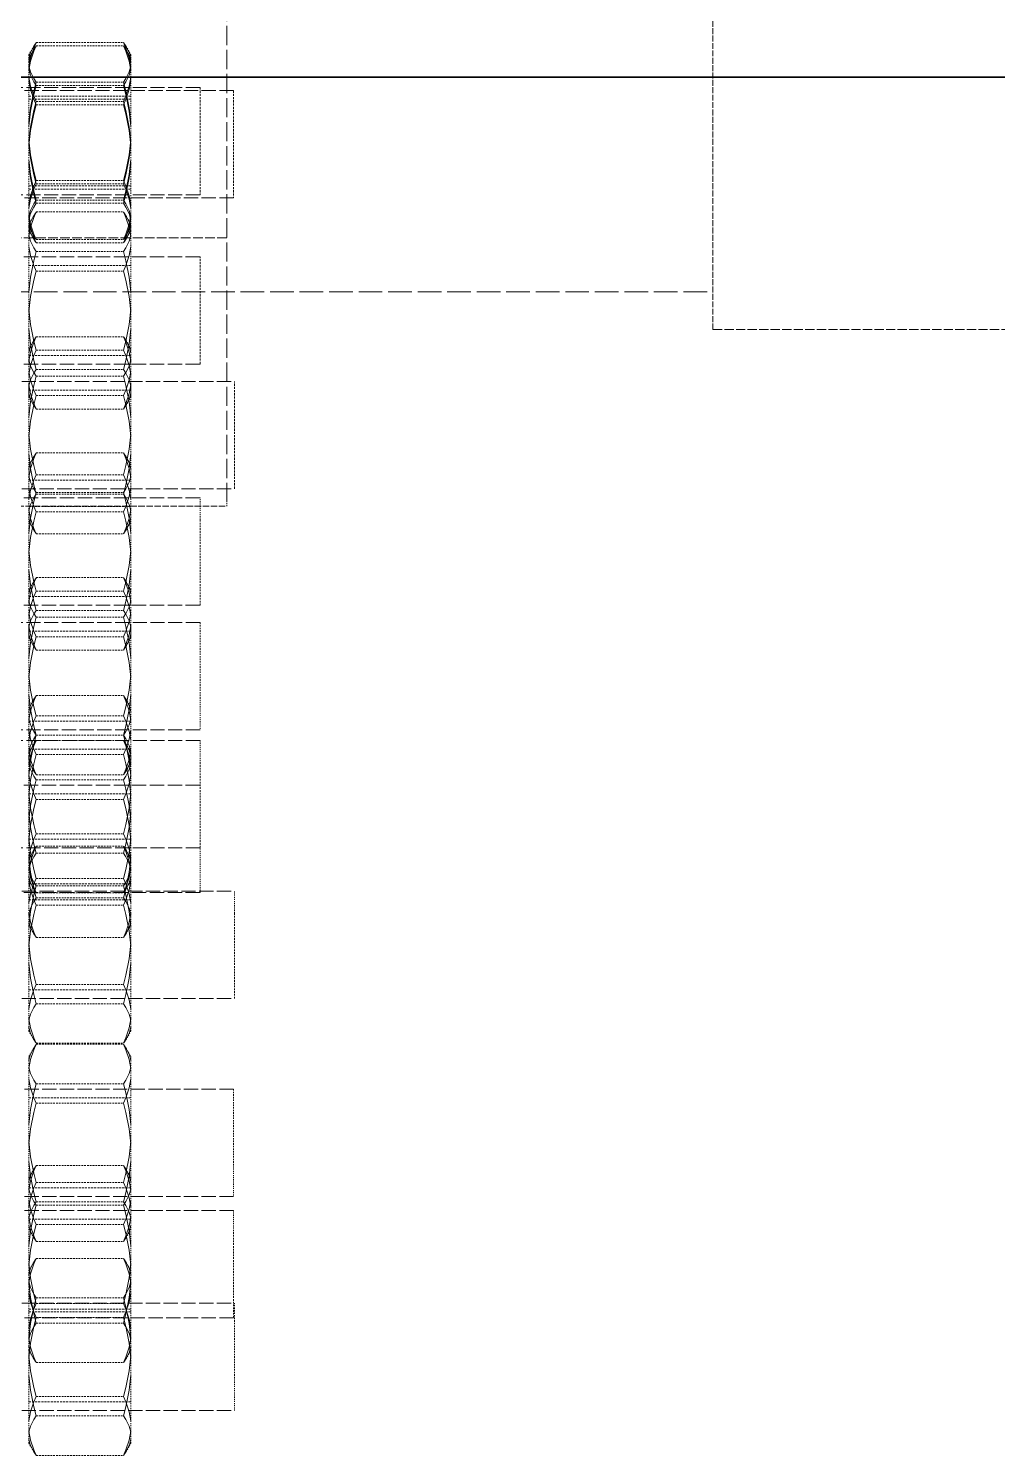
# Model space of a CAD drawing. Header units: millimetres. Extents: x 2913 to 35025, y 2470 to 25178.
# Drawn here: x 14624.5 to 14714.7, y 11923.5 to 12056.4 of the extents above; entities that cross this region are included whole.
import ezdxf

# ---------------------------------------------------------------- set-up
doc = ezdxf.new("R2010")
doc.units = ezdxf.units.MM
doc.linetypes.add('DASHED', pattern=[15, 12, -3])

# ---------------------------------------------------------------- blocks, each defined once
blk = doc.blocks.new('A$C637D7238')
at = {"color": 7, "linetype": 'DASHED', "lineweight": 13, "ltscale": 0.149374}
blk.add_line((243.3, 1226.41), (243.3, 1316.03), dxfattribs=at)
at = {"color": 7, "linetype": 'DASHED', "lineweight": 13, "ltscale": 0.045833}
for p, q in [((288.58, 1270), (288.58, 1297.5)), ((288.58, 1242.5), (288.58, 1270))]:
    blk.add_line(p, q, dxfattribs=at)
at = {"color": 7, "linetype": 'DASHED', "lineweight": 13, "ltscale": 0.013529}
for p, q in [((225.55, 1269.22), (233.67, 1269.22)), ((225.55, 1268.92), (233.67, 1268.92)), ((225.55, 1265.54), (233.67, 1265.54)), ((225.55, 1265.23), (233.67, 1265.23)), ((225.55, 1263.73), (233.67, 1263.73)), ((225.55, 1263.42), (233.67, 1263.42)), ((225.55, 1256.36), (233.67, 1256.36)), ((225.55, 1256.06), (233.67, 1256.06)), ((225.55, 1254.55), (233.67, 1254.55)), ((225.55, 1254.25), (233.67, 1254.25)), ((225.55, 1253.44), (233.67, 1253.44)), ((225.55, 1250.87), (233.67, 1250.87)), ((225.55, 1250.56), (233.67, 1250.56)), ((225.55, 1249.75), (233.67, 1249.75)), ((225.55, 1247.94), (233.67, 1247.94)), ((225.55, 1241.82), (233.67, 1241.82)), ((225.55, 1240.57), (233.67, 1240.57)), ((225.55, 1238.76), (233.67, 1238.76)), ((225.55, 1238.14), (233.67, 1238.14)), ((225.55, 1236.33), (233.67, 1236.33)), ((225.55, 1235.08), (233.67, 1235.08)), ((225.55, 1230.99), (233.67, 1230.99)), ((225.55, 1228.96), (233.67, 1228.96)), ((225.55, 1227.31), (233.67, 1227.31)), ((225.55, 1227.15), (233.67, 1227.15)), ((225.55, 1225.5), (233.67, 1225.5)), ((225.55, 1223.46), (233.67, 1223.46)), ((225.55, 1219.38), (233.67, 1219.38)), ((225.55, 1218.13), (233.67, 1218.13)), ((225.55, 1216.32), (233.67, 1216.32)), ((225.55, 1215.69), (233.67, 1215.69)), ((225.55, 1213.88), (233.67, 1213.88)), ((225.55, 1212.63), (233.67, 1212.63)), ((225.55, 1208.39), (233.67, 1208.39)), ((225.55, 1206.51), (233.67, 1206.51)), ((225.55, 1204.71), (233.67, 1204.71)), ((225.55, 1204.7), (233.67, 1204.7)), ((225.55, 1204.22), (233.67, 1204.22)), ((225.55, 1202.9), (233.67, 1202.9)), ((225.55, 1201.02), (233.67, 1201.02)), ((225.55, 1200.54), (233.67, 1200.54)), ((225.55, 1198.73), (233.67, 1198.73)), ((225.55, 1195.53), (233.67, 1195.53)), ((225.55, 1194.36), (233.67, 1194.36)), ((225.55, 1193.72), (233.67, 1193.72)), ((225.55, 1191.36), (233.67, 1191.36)), ((225.55, 1190.68), (233.67, 1190.68)), ((225.55, 1190.03), (233.67, 1190.03)), ((225.55, 1189.55), (233.67, 1189.55)), ((225.55, 1188.87), (233.67, 1188.87)), ((225.55, 1185.86), (233.67, 1185.86)), ((225.55, 1181.5), (233.67, 1181.5)), ((225.55, 1179.69), (233.67, 1179.69)), ((225.55, 1176.01), (233.67, 1176.01)), ((225.55, 1175.92), (233.67, 1175.92)), ((225.55, 1172.23), (233.67, 1172.23)), ((225.55, 1170.42), (233.67, 1170.42)), ((225.55, 1164.63), (233.67, 1164.63)), ((225.55, 1163.05), (233.67, 1163.05)), ((225.55, 1161.24), (233.67, 1161.24)), ((225.55, 1160.94), (233.67, 1160.94)), ((225.55, 1159.13), (233.67, 1159.13)), ((225.55, 1157.56), (233.67, 1157.56)), ((225.55, 1155.98), (233.67, 1155.98)), ((225.55, 1152.29), (233.67, 1152.29)), ((225.55, 1151.76), (233.67, 1151.76)), ((225.55, 1150.48), (233.67, 1150.48)), ((225.55, 1149.95), (233.67, 1149.95)), ((225.55, 1146.27), (233.67, 1146.27)), ((225.55, 1143.11), (233.67, 1143.11)), ((225.55, 1141.3), (233.67, 1141.3)), ((225.55, 1137.62), (233.67, 1137.62))]:
    blk.add_line(p, q, dxfattribs=at)
at = {"color": 7, "linetype": 'DASHED', "lineweight": 13, "ltscale": 0.001316}
for p, q in [((224.86, 1268.08), (225.25, 1268.77)), ((224.86, 1267.78), (225.25, 1268.46)), ((234.36, 1268.08), (233.96, 1268.77)), ((234.36, 1267.78), (233.96, 1268.46)), ((224.86, 1252.3), (225.25, 1252.98)), ((224.86, 1252), (225.25, 1251.32)), ((234.36, 1252.3), (233.96, 1252.98)), ((234.36, 1252), (233.96, 1251.32)), ((224.86, 1251.7), (225.25, 1251.02)), ((234.36, 1251.7), (233.96, 1251.02)), ((224.86, 1240.68), (225.25, 1241.37)), ((234.36, 1240.68), (233.96, 1241.37)), ((224.86, 1236.22), (225.25, 1235.53)), ((234.36, 1236.22), (233.96, 1235.53)), ((224.86, 1229.85), (225.25, 1230.54)), ((234.36, 1229.85), (233.96, 1230.54)), ((224.86, 1224.6), (225.25, 1223.92)), ((234.36, 1224.6), (233.96, 1223.92)), ((224.86, 1218.24), (225.25, 1218.92)), ((234.36, 1218.24), (233.96, 1218.92)), ((224.86, 1213.77), (225.25, 1213.09)), ((234.36, 1213.77), (233.96, 1213.09)), ((224.86, 1207.25), (225.25, 1207.94)), ((234.36, 1207.25), (233.96, 1207.94)), ((224.86, 1203.08), (225.25, 1203.77)), ((234.36, 1203.08), (233.96, 1203.77)), ((224.86, 1202.16), (225.25, 1201.47)), ((234.36, 1202.16), (233.96, 1201.47)), ((224.86, 1193.23), (225.25, 1193.91)), ((234.36, 1193.23), (233.96, 1193.91)), ((224.86, 1191.17), (225.25, 1190.49)), ((234.36, 1191.17), (233.96, 1190.49)), ((224.86, 1187), (225.25, 1186.32)), ((234.36, 1187), (233.96, 1186.32)), ((224.86, 1177.15), (225.25, 1176.46)), ((234.36, 1177.15), (233.96, 1176.46)), ((224.86, 1174.78), (225.25, 1175.46)), ((234.36, 1174.78), (233.96, 1175.46)), ((224.86, 1163.49), (225.25, 1164.17)), ((234.36, 1163.49), (233.96, 1164.17)), ((224.86, 1158.7), (225.25, 1158.01)), ((234.36, 1158.7), (233.96, 1158.01)), ((224.86, 1154.84), (225.25, 1155.52)), ((234.36, 1154.84), (233.96, 1155.52)), ((224.86, 1147.41), (225.25, 1146.72)), ((234.36, 1147.41), (233.96, 1146.72)), ((224.86, 1138.76), (225.25, 1138.07)), ((234.36, 1138.76), (233.96, 1138.07))]:
    blk.add_line(p, q, dxfattribs=at)
at = {"color": 7, "linetype": 'DASHED', "lineweight": 13, "ltscale": 0.000508499}
for p, q in [((224.86, 1267.78), (224.86, 1268.08)), ((234.36, 1267.78), (234.36, 1268.08))]:
    blk.add_line(p, q, dxfattribs=at)
at = {"color": 7, "linetype": 'DASHED', "lineweight": 13, "ltscale": 0.000639725}
for p, q in [((224.86, 1267.4), (224.86, 1267.78)), ((234.36, 1267.4), (234.36, 1267.78)), ((224.86, 1192.84), (224.86, 1193.23)), ((234.36, 1192.84), (234.36, 1193.23))]:
    blk.add_line(p, q, dxfattribs=at)
at = {"color": 7, "linetype": 'DASHED', "lineweight": 13, "ltscale": 0.001067}
for p, q in [((224.86, 1267.4), (224.86, 1266.76)), ((234.36, 1267.4), (234.36, 1266.76)), ((224.86, 1229.47), (224.86, 1228.83)), ((234.36, 1229.47), (234.36, 1228.83)), ((224.86, 1192.84), (224.86, 1192.2)), ((234.36, 1192.84), (234.36, 1192.2))]:
    blk.add_line(p, q, dxfattribs=at)
at = {"color": 7, "linetype": 'DASHED', "lineweight": 13, "ltscale": 0.008855}
for p, q in [((224.86, 1261.44), (224.86, 1266.76)), ((234.36, 1261.44), (234.36, 1266.76)), ((224.86, 1245.96), (224.86, 1251.27)), ((234.36, 1245.96), (234.36, 1251.27)), ((224.86, 1223.52), (224.86, 1228.83)), ((234.36, 1223.52), (234.36, 1228.83)), ((224.86, 1200.92), (224.86, 1206.23)), ((234.36, 1200.92), (234.36, 1206.23)), ((224.86, 1186.89), (224.86, 1192.2)), ((234.36, 1186.89), (234.36, 1192.2)), ((224.86, 1168.44), (224.86, 1173.75)), ((234.36, 1168.44), (234.36, 1173.75)), ((224.86, 1157.15), (224.86, 1162.46)), ((234.36, 1157.15), (234.36, 1162.46))]:
    blk.add_line(p, q, dxfattribs=at)
at = {"color": 7, "lineweight": 35}
blk.add_line((53, 1266), (837, 1266), dxfattribs=at)
at = {"color": 7, "linetype": 'DASHED', "lineweight": 13, "ltscale": 0.11}
for p, q in [((240.8, 1265.04), (174.8, 1265.04)), ((243.92, 1264.74), (177.92, 1264.74)), ((240.8, 1255.04), (174.8, 1255.04)), ((243.92, 1254.74), (177.92, 1254.74)), ((240.8, 1215.2), (174.8, 1215.2)), ((240.8, 1205.2), (174.8, 1205.2)), ((240.8, 1204.21), (174.8, 1204.21)), ((240.8, 1194.21), (174.8, 1194.21)), ((243.92, 1171.74), (177.92, 1171.74)), ((243.92, 1161.74), (177.92, 1161.74)), ((243.92, 1160.45), (177.92, 1160.45)), ((243.92, 1150.45), (177.92, 1150.45))]:
    blk.add_line(p, q, dxfattribs=at)
at = {"color": 7, "linetype": 'DASHED', "lineweight": 13, "ltscale": 0.015833}
for p, q in [((224.86, 1264.23), (234.36, 1264.23)), ((224.86, 1263.93), (234.36, 1263.93)), ((224.86, 1255.86), (234.36, 1255.86)), ((224.86, 1255.55), (234.36, 1255.55)), ((224.86, 1248.45), (234.36, 1248.45)), ((224.86, 1240.07), (234.36, 1240.07)), ((224.86, 1236.83), (234.36, 1236.83)), ((224.86, 1228.45), (234.36, 1228.45)), ((224.86, 1226), (234.36, 1226)), ((224.86, 1217.63), (234.36, 1217.63)), ((224.86, 1214.39), (234.36, 1214.39)), ((224.86, 1206.01), (234.36, 1206.01)), ((224.86, 1203.4), (234.36, 1203.4)), ((224.86, 1199.23), (234.36, 1199.23)), ((224.86, 1195.02), (234.36, 1195.02)), ((224.86, 1190.85), (234.36, 1190.85)), ((224.86, 1189.37), (234.36, 1189.37)), ((224.86, 1181), (234.36, 1181)), ((224.86, 1170.93), (234.36, 1170.93)), ((224.86, 1162.55), (234.36, 1162.55)), ((224.86, 1159.64), (234.36, 1159.64)), ((224.86, 1151.26), (234.36, 1151.26)), ((224.86, 1150.99), (234.36, 1150.99)), ((224.86, 1142.61), (234.36, 1142.61))]:
    blk.add_line(p, q, dxfattribs=at)
at = {"color": 7, "linetype": 'DASHED', "lineweight": 13, "ltscale": 0.016613}
for p, q in [((240.8, 1265.04), (240.8, 1255.08)), ((243.92, 1264.74), (243.92, 1254.77)), ((240.8, 1239.29), (240.8, 1249.26)), ((244.02, 1227.67), (244.02, 1237.64))]:
    blk.add_line(p, q, dxfattribs=at)
at = {"color": 7, "linetype": 'DASHED', "lineweight": 13, "ltscale": 0.00266}
for p, q in [((224.86, 1261.44), (224.86, 1259.85)), ((234.36, 1261.44), (234.36, 1259.85)), ((224.86, 1245.96), (224.86, 1244.37)), ((234.36, 1245.96), (234.36, 1244.37)), ((224.86, 1234.34), (224.86, 1232.75)), ((234.36, 1234.34), (234.36, 1232.75)), ((224.86, 1211.9), (224.86, 1210.3)), ((234.36, 1211.9), (234.36, 1210.3)), ((224.86, 1200.92), (224.86, 1199.32)), ((234.36, 1200.92), (234.36, 1199.32)), ((224.86, 1186.89), (224.86, 1185.29)), ((234.36, 1186.89), (234.36, 1185.29)), ((224.86, 1168.44), (224.86, 1166.85)), ((234.36, 1168.44), (234.36, 1166.85)), ((224.86, 1157.15), (224.86, 1155.56)), ((234.36, 1157.15), (234.36, 1155.56))]:
    blk.add_line(p, q, dxfattribs=at)
at = {"color": 7, "linetype": 'DASHED', "lineweight": 13, "ltscale": 0.010101}
for p, q in [((224.86, 1253.79), (224.86, 1259.85)), ((234.36, 1253.79), (234.36, 1259.85)), ((224.86, 1238.31), (224.86, 1244.37)), ((234.36, 1238.31), (234.36, 1244.37)), ((224.86, 1215.86), (224.86, 1221.92)), ((234.36, 1215.86), (234.36, 1221.92)), ((224.86, 1193.26), (224.86, 1199.32)), ((234.36, 1193.26), (234.36, 1199.32)), ((224.86, 1179.23), (224.86, 1185.29)), ((234.36, 1179.23), (234.36, 1185.29)), ((224.86, 1149.49), (224.86, 1155.56)), ((234.36, 1149.49), (234.36, 1155.56)), ((224.86, 1140.84), (224.86, 1146.91)), ((234.36, 1140.84), (234.36, 1146.91))]:
    blk.add_line(p, q, dxfattribs=at)
at = {"color": 7, "linetype": 'DASHED', "lineweight": 13, "ltscale": 5.37872e-05}
for p, q in [((240.8, 1255.08), (240.8, 1255.04)), ((243.92, 1254.77), (243.92, 1254.74)), ((244.02, 1227.64), (244.02, 1227.67))]:
    blk.add_line(p, q, dxfattribs=at)
at = {"color": 7, "linetype": 'DASHED', "lineweight": 13, "ltscale": 0.001592}
for p, q in [((224.86, 1253.79), (224.86, 1252.83)), ((234.36, 1253.79), (234.36, 1252.83)), ((224.86, 1238.31), (224.86, 1237.35)), ((234.36, 1238.31), (234.36, 1237.35)), ((224.86, 1215.86), (224.86, 1214.9)), ((234.36, 1215.86), (234.36, 1214.9)), ((224.86, 1179.23), (224.86, 1178.28)), ((234.36, 1179.23), (234.36, 1178.28)), ((224.86, 1149.49), (224.86, 1148.54)), ((234.36, 1149.49), (234.36, 1148.54)), ((224.86, 1140.84), (224.86, 1139.89)), ((234.36, 1140.84), (234.36, 1139.89))]:
    blk.add_line(p, q, dxfattribs=at)
at = {"color": 7, "linetype": 'DASHED', "lineweight": 13, "ltscale": 0.001886}
for p, q in [((224.86, 1251.7), (224.86, 1252.83)), ((234.36, 1251.7), (234.36, 1252.83)), ((224.86, 1236.22), (224.86, 1237.35)), ((234.36, 1236.22), (234.36, 1237.35)), ((224.86, 1213.77), (224.86, 1214.9)), ((234.36, 1213.77), (234.36, 1214.9)), ((224.86, 1177.15), (224.86, 1178.28)), ((234.36, 1177.15), (234.36, 1178.28)), ((224.86, 1147.41), (224.86, 1148.54)), ((234.36, 1147.41), (234.36, 1148.54)), ((224.86, 1138.76), (224.86, 1139.89)), ((234.36, 1138.76), (234.36, 1139.89))]:
    blk.add_line(p, q, dxfattribs=at)
at = {"color": 7, "linetype": 'DASHED', "lineweight": 13, "ltscale": 0.075}
blk.add_line((243.3, 1251.03), (198.3, 1251.03), dxfattribs=at)
at = {"color": 7, "linetype": 'DASHED', "lineweight": 13, "ltscale": 0.000707245}
for p, q in [((224.86, 1251.7), (224.86, 1251.27)), ((234.36, 1251.7), (234.36, 1251.27))]:
    blk.add_line(p, q, dxfattribs=at)
at = {"color": 7, "linetype": 'DASHED', "lineweight": 13, "ltscale": 0.111667}
for p, q in [((240.8, 1249.26), (173.8, 1249.26)), ((240.8, 1239.26), (173.8, 1239.26)), ((240.8, 1226.81), (173.8, 1226.81)), ((240.8, 1216.81), (173.8, 1216.81)), ((240.8, 1200.04), (173.8, 1200.04)), ((240.8, 1190.04), (173.8, 1190.04))]:
    blk.add_line(p, q, dxfattribs=at)
at = {"color": 7, "linetype": 'DASHED', "lineweight": 13, "ltscale": 0.183333}
blk.add_line((178.58, 1246), (288.58, 1246), dxfattribs=at)
at = {"color": 7, "linetype": 'DASHED', "lineweight": 13, "ltscale": 0.071667}
blk.add_line((288.58, 1242.5), (331.58, 1242.5), dxfattribs=at)
at = {"color": 7, "linetype": 'DASHED', "lineweight": 13, "ltscale": 5.34058e-05}
blk.add_line((240.8, 1239.26), (240.8, 1239.29), dxfattribs=at)
at = {"color": 7, "linetype": 'DASHED', "lineweight": 13, "ltscale": 0.11017}
for p, q in [((177.92, 1237.64), (244.02, 1237.64)), ((177.92, 1227.64), (244.02, 1227.64)), ((177.92, 1190.19), (244.02, 1190.19)), ((177.92, 1180.19), (244.02, 1180.19)), ((177.92, 1151.8), (244.02, 1151.8)), ((177.92, 1141.8), (244.02, 1141.8))]:
    blk.add_line(p, q, dxfattribs=at)
at = {"color": 7, "linetype": 'DASHED', "lineweight": 13, "ltscale": 0.005132}
for p, q in [((224.86, 1234.34), (224.86, 1237.42)), ((234.36, 1234.34), (234.36, 1237.42)), ((224.86, 1211.9), (224.86, 1214.98)), ((234.36, 1211.9), (234.36, 1214.98))]:
    blk.add_line(p, q, dxfattribs=at)
at = {"color": 7, "linetype": 'DASHED', "lineweight": 13, "ltscale": 0.004825}
for p, q in [((224.86, 1229.85), (224.86, 1232.75)), ((234.36, 1229.85), (234.36, 1232.75))]:
    blk.add_line(p, q, dxfattribs=at)
at = {"color": 7, "linetype": 'DASHED', "lineweight": 13, "ltscale": 0.000639343}
for p, q in [((224.86, 1229.47), (224.86, 1229.85)), ((234.36, 1229.47), (234.36, 1229.85)), ((224.86, 1206.87), (224.86, 1207.25)), ((234.36, 1206.87), (234.36, 1207.25)), ((224.86, 1174.4), (224.86, 1174.78)), ((234.36, 1174.4), (234.36, 1174.78)), ((224.86, 1163.11), (224.86, 1163.49)), ((234.36, 1163.11), (234.36, 1163.49))]:
    blk.add_line(p, q, dxfattribs=at)
at = {"color": 7, "linetype": 'DASHED', "lineweight": 13, "ltscale": 0.003377}
for p, q in [((240.8, 1224.79), (240.8, 1226.81)), ((240.8, 1204.21), (240.8, 1202.19)), ((244.02, 1188.16), (244.02, 1190.19)), ((243.92, 1160.45), (243.92, 1158.42))]:
    blk.add_line(p, q, dxfattribs=at)
at = {"color": 7, "linetype": 'DASHED', "lineweight": 13, "ltscale": 0.05}
blk.add_line((213.3, 1226.03), (243.3, 1226.03), dxfattribs=at)
at = {"color": 7, "linetype": 'DASHED', "lineweight": 13, "ltscale": 0.00062561}
blk.add_line((243.3, 1226.03), (243.3, 1226.41), dxfattribs=at)
at = {"color": 7, "linetype": 'DASHED', "lineweight": 13, "ltscale": 0.01329}
for p, q in [((240.8, 1216.81), (240.8, 1224.79)), ((240.8, 1202.19), (240.8, 1194.21)), ((244.02, 1180.19), (244.02, 1188.16)), ((243.92, 1158.42), (243.92, 1150.45))]:
    blk.add_line(p, q, dxfattribs=at)
at = {"color": 7, "linetype": 'DASHED', "lineweight": 13, "ltscale": 0.002659}
for p, q in [((224.86, 1223.52), (224.86, 1221.92)), ((234.36, 1223.52), (234.36, 1221.92))]:
    blk.add_line(p, q, dxfattribs=at)
at = {"color": 7, "linetype": 'DASHED', "lineweight": 13, "ltscale": 0.011657}
for p, q in [((240.8, 1215.2), (240.8, 1208.2)), ((243.92, 1171.74), (243.92, 1164.74)), ((244.02, 1144.8), (244.02, 1151.8))]:
    blk.add_line(p, q, dxfattribs=at)
at = {"color": 7, "linetype": 'DASHED', "lineweight": 13, "ltscale": 0.005087}
for p, q in [((224.86, 1207.25), (224.86, 1210.3)), ((234.36, 1207.25), (234.36, 1210.3))]:
    blk.add_line(p, q, dxfattribs=at)
at = {"color": 7, "linetype": 'DASHED', "lineweight": 13, "ltscale": 0.00501}
for p, q in [((240.8, 1208.2), (240.8, 1205.2)), ((240.8, 1190.04), (240.8, 1193.05)), ((243.92, 1164.74), (243.92, 1161.74)), ((244.02, 1141.8), (244.02, 1144.8))]:
    blk.add_line(p, q, dxfattribs=at)
at = {"color": 7, "linetype": 'DASHED', "lineweight": 13, "ltscale": 0.001068}
for p, q in [((224.86, 1206.87), (224.86, 1206.23)), ((234.36, 1206.87), (234.36, 1206.23)), ((224.86, 1174.4), (224.86, 1173.75)), ((234.36, 1174.4), (234.36, 1173.75)), ((224.86, 1163.11), (224.86, 1162.46)), ((234.36, 1163.11), (234.36, 1162.46))]:
    blk.add_line(p, q, dxfattribs=at)
at = {"color": 7, "linetype": 'DASHED', "lineweight": 13, "ltscale": 0.00194}
blk.add_line((240.8, 1193.05), (240.8, 1194.21), dxfattribs=at)
at = {"color": 7, "linetype": 'DASHED', "lineweight": 13, "ltscale": 5.26428e-05}
for p, q in [((224.86, 1193.26), (224.86, 1193.23)), ((234.36, 1193.26), (234.36, 1193.23))]:
    blk.add_line(p, q, dxfattribs=at)
at = {"color": 7, "linetype": 'DASHED', "lineweight": 13, "ltscale": 0.005595}
for p, q in [((224.86, 1163.49), (224.86, 1166.85)), ((234.36, 1163.49), (234.36, 1166.85))]:
    blk.add_line(p, q, dxfattribs=at)
at = {"color": 7, "linetype": 'DASHED', "lineweight": 13, "ltscale": 0.00083847}
for p, q in [((224.86, 1147.41), (224.86, 1146.91)), ((234.36, 1147.41), (234.36, 1146.91))]:
    blk.add_line(p, q, dxfattribs=at)
at = {"color": 7, "linetype": 'DASHED', "lineweight": 13}
for points in [[(224.86, 1266.95), (225.01, 1267.79), (225.32, 1268.71), (225.55, 1269.22)], [(234.36, 1266.95), (234.21, 1267.79), (233.9, 1268.71), (233.67, 1269.22)], [(224.86, 1266.65), (225.01, 1267.49), (225.32, 1268.41), (225.55, 1268.92)], [(224.86, 1267.7), (224.99, 1268.21), (225.25, 1268.77)], [(224.86, 1267.4), (224.99, 1267.91), (225.25, 1268.46)], [(234.36, 1266.65), (234.21, 1267.49), (233.9, 1268.41), (233.67, 1268.92)], [(234.36, 1267.7), (234.23, 1268.21), (233.96, 1268.77)], [(234.36, 1267.4), (234.23, 1267.91), (233.96, 1268.46)], [(224.86, 1267.06), (225.01, 1266.5), (225.32, 1265.88), (225.55, 1265.54)], [(224.86, 1266.76), (225.01, 1266.19), (225.32, 1265.57), (225.55, 1265.23)], [(234.36, 1267.06), (234.21, 1266.5), (233.9, 1265.88), (233.67, 1265.54)], [(234.36, 1266.76), (234.21, 1266.19), (233.9, 1265.57), (233.67, 1265.23)], [(224.86, 1266), (225.01, 1265.16), (225.32, 1264.24), (225.55, 1263.73)], [(224.86, 1265.69), (225.01, 1264.85), (225.32, 1263.93), (225.55, 1263.42)], [(224.86, 1261.75), (225.01, 1263.15), (225.32, 1264.69), (225.55, 1265.54)], [(224.86, 1261.44), (225.01, 1262.84), (225.32, 1264.38), (225.55, 1265.23)], [(234.36, 1266), (234.21, 1265.16), (233.9, 1264.24), (233.67, 1263.73)], [(234.36, 1265.69), (234.21, 1264.85), (233.9, 1263.93), (233.67, 1263.42)], [(234.36, 1261.75), (234.21, 1263.15), (233.9, 1264.69), (233.67, 1265.54)], [(234.36, 1261.44), (234.21, 1262.84), (233.9, 1264.38), (233.67, 1265.23)], [(224.86, 1259.94), (225.01, 1261.34), (225.32, 1262.88), (225.55, 1263.73)], [(224.86, 1259.63), (225.01, 1261.03), (225.32, 1262.57), (225.55, 1263.42)], [(234.36, 1259.94), (234.21, 1261.34), (233.9, 1262.88), (233.67, 1263.73)], [(234.36, 1259.63), (234.21, 1261.03), (233.9, 1262.57), (233.67, 1263.42)], [(224.86, 1260.15), (225.01, 1258.75), (225.32, 1257.21), (225.55, 1256.36)], [(234.36, 1260.15), (234.21, 1258.75), (233.9, 1257.21), (233.67, 1256.36)], [(224.86, 1259.85), (225.01, 1258.44), (225.32, 1256.9), (225.55, 1256.06)], [(234.36, 1259.85), (234.21, 1258.44), (233.9, 1256.9), (233.67, 1256.06)], [(224.86, 1258.34), (225.01, 1256.94), (225.32, 1255.4), (225.55, 1254.55)], [(224.86, 1258.04), (225.01, 1256.63), (225.32, 1255.09), (225.55, 1254.25)], [(234.36, 1258.34), (234.21, 1256.94), (233.9, 1255.4), (233.67, 1254.55)], [(234.36, 1258.04), (234.21, 1256.63), (233.9, 1255.09), (233.67, 1254.25)], [(224.86, 1254.09), (225.01, 1254.93), (225.32, 1255.85), (225.55, 1256.36)], [(224.86, 1253.79), (225.01, 1254.63), (225.32, 1255.55), (225.55, 1256.06)], [(234.36, 1254.09), (234.21, 1254.93), (233.9, 1255.85), (233.67, 1256.36)], [(234.36, 1253.79), (234.21, 1254.63), (233.9, 1255.55), (233.67, 1256.06)], [(224.86, 1253.03), (225.01, 1253.59), (225.32, 1254.21), (225.55, 1254.55)], [(224.86, 1252.72), (225.01, 1253.29), (225.32, 1253.9), (225.55, 1254.25)], [(224.86, 1251.17), (225.01, 1252.01), (225.32, 1252.93), (225.55, 1253.44)], [(234.36, 1253.03), (234.21, 1253.59), (233.9, 1254.21), (233.67, 1254.55)], [(234.36, 1252.72), (234.21, 1253.29), (233.9, 1253.9), (233.67, 1254.25)], [(234.36, 1251.17), (234.21, 1252.01), (233.9, 1252.93), (233.67, 1253.44)], [(224.86, 1253.14), (225.01, 1252.3), (225.32, 1251.37), (225.55, 1250.87)], [(224.86, 1251.92), (224.99, 1252.43), (225.25, 1252.98)], [(224.86, 1252.83), (225.01, 1251.99), (225.32, 1251.07), (225.55, 1250.56)], [(224.86, 1252.39), (224.99, 1251.88), (225.25, 1251.32)], [(224.86, 1252.08), (224.99, 1251.57), (225.25, 1251.02)], [(234.36, 1253.14), (234.21, 1252.3), (233.9, 1251.37), (233.67, 1250.87)], [(234.36, 1252.83), (234.21, 1251.99), (233.9, 1251.07), (233.67, 1250.56)], [(234.36, 1251.92), (234.23, 1252.43), (233.96, 1252.98)], [(234.36, 1252.39), (234.23, 1251.88), (233.96, 1251.32)], [(234.36, 1252.08), (234.23, 1251.57), (233.96, 1251.02)], [(224.86, 1251.27), (225.01, 1250.71), (225.32, 1250.09), (225.55, 1249.75)], [(234.36, 1251.27), (234.21, 1250.71), (233.9, 1250.09), (233.67, 1249.75)], [(224.86, 1250.21), (225.01, 1249.37), (225.32, 1248.45), (225.55, 1247.94)], [(224.86, 1245.96), (225.01, 1247.36), (225.32, 1248.9), (225.55, 1249.75)], [(234.36, 1250.21), (234.21, 1249.37), (233.9, 1248.45), (233.67, 1247.94)], [(234.36, 1245.96), (234.21, 1247.36), (233.9, 1248.9), (233.67, 1249.75)], [(224.86, 1244.15), (225.01, 1245.55), (225.32, 1247.09), (225.55, 1247.94)], [(234.36, 1244.15), (234.21, 1245.55), (233.9, 1247.09), (233.67, 1247.94)], [(224.86, 1244.37), (225.01, 1242.96), (225.32, 1241.42), (225.55, 1240.57)], [(234.36, 1244.37), (234.21, 1242.96), (233.9, 1241.42), (233.67, 1240.57)], [(224.86, 1242.56), (225.01, 1241.15), (225.32, 1239.61), (225.55, 1238.76)], [(224.86, 1239.55), (225.01, 1240.39), (225.32, 1241.31), (225.55, 1241.82)], [(224.86, 1240.3), (224.99, 1240.81), (225.25, 1241.37)], [(234.36, 1242.56), (234.21, 1241.15), (233.9, 1239.61), (233.67, 1238.76)], [(234.36, 1239.55), (234.21, 1240.39), (233.9, 1241.31), (233.67, 1241.82)], [(234.36, 1240.3), (234.23, 1240.81), (233.96, 1241.37)], [(224.86, 1238.31), (225.01, 1239.14), (225.32, 1240.07), (225.55, 1240.57)], [(234.36, 1238.31), (234.21, 1239.14), (233.9, 1240.07), (233.67, 1240.57)], [(224.86, 1239.66), (225.01, 1239.09), (225.32, 1238.48), (225.55, 1238.14)], [(224.86, 1237.24), (225.01, 1237.81), (225.32, 1238.42), (225.55, 1238.76)], [(234.36, 1239.66), (234.21, 1239.09), (233.9, 1238.48), (233.67, 1238.14)], [(234.36, 1237.24), (234.21, 1237.81), (233.9, 1238.42), (233.67, 1238.76)], [(224.86, 1238.59), (225.01, 1237.76), (225.32, 1236.83), (225.55, 1236.33)], [(224.86, 1234.34), (225.01, 1235.75), (225.32, 1237.29), (225.55, 1238.14)], [(224.86, 1237.35), (225.01, 1236.51), (225.32, 1235.59), (225.55, 1235.08)], [(234.36, 1238.59), (234.21, 1237.76), (233.9, 1236.83), (233.67, 1236.33)], [(234.36, 1234.34), (234.21, 1235.75), (233.9, 1237.29), (233.67, 1238.14)], [(234.36, 1237.35), (234.21, 1236.51), (233.9, 1235.59), (233.67, 1235.08)], [(224.86, 1236.6), (224.99, 1236.09), (225.25, 1235.53)], [(224.86, 1232.53), (225.01, 1233.94), (225.32, 1235.48), (225.55, 1236.33)], [(234.36, 1232.53), (234.21, 1233.94), (233.9, 1235.48), (233.67, 1236.33)], [(234.36, 1236.6), (234.23, 1236.09), (233.96, 1235.53)], [(224.86, 1232.75), (225.01, 1231.35), (225.32, 1229.81), (225.55, 1228.96)], [(234.36, 1232.75), (234.21, 1231.35), (233.9, 1229.81), (233.67, 1228.96)], [(224.86, 1228.72), (225.01, 1229.56), (225.32, 1230.48), (225.55, 1230.99)], [(224.86, 1230.94), (225.01, 1229.54), (225.32, 1228), (225.55, 1227.15)], [(234.36, 1228.72), (234.21, 1229.56), (233.9, 1230.48), (233.67, 1230.99)], [(234.36, 1230.94), (234.21, 1229.54), (233.9, 1228), (233.67, 1227.15)], [(224.86, 1229.47), (224.99, 1229.98), (225.25, 1230.54)], [(234.36, 1229.47), (234.23, 1229.98), (233.96, 1230.54)], [(224.86, 1226.69), (225.01, 1227.53), (225.32, 1228.45), (225.55, 1228.96)], [(224.86, 1228.83), (225.01, 1228.27), (225.32, 1227.65), (225.55, 1227.31)], [(234.36, 1226.69), (234.21, 1227.53), (233.9, 1228.45), (233.67, 1228.96)], [(234.36, 1228.83), (234.21, 1228.27), (233.9, 1227.65), (233.67, 1227.31)], [(224.86, 1227.77), (225.01, 1226.93), (225.32, 1226.01), (225.55, 1225.5)], [(224.86, 1223.52), (225.01, 1224.92), (225.32, 1226.46), (225.55, 1227.31)], [(224.86, 1225.62), (225.01, 1226.19), (225.32, 1226.81), (225.55, 1227.15)], [(234.36, 1227.77), (234.21, 1226.93), (233.9, 1226.01), (233.67, 1225.5)], [(234.36, 1223.52), (234.21, 1224.92), (233.9, 1226.46), (233.67, 1227.31)], [(234.36, 1225.62), (234.21, 1226.19), (233.9, 1226.81), (233.67, 1227.15)], [(224.86, 1225.73), (225.01, 1224.89), (225.32, 1223.97), (225.55, 1223.46)], [(224.86, 1221.71), (225.01, 1223.11), (225.32, 1224.65), (225.55, 1225.5)], [(234.36, 1225.73), (234.21, 1224.89), (233.9, 1223.97), (233.67, 1223.46)], [(234.36, 1221.71), (234.21, 1223.11), (233.9, 1224.65), (233.67, 1225.5)], [(224.86, 1224.98), (224.99, 1224.47), (225.25, 1223.92)], [(234.36, 1224.98), (234.23, 1224.47), (233.96, 1223.92)], [(224.86, 1221.92), (225.01, 1220.52), (225.32, 1218.98), (225.55, 1218.13)], [(234.36, 1221.92), (234.21, 1220.52), (233.9, 1218.98), (233.67, 1218.13)], [(224.86, 1220.11), (225.01, 1218.71), (225.32, 1217.17), (225.55, 1216.32)], [(234.36, 1220.11), (234.21, 1218.71), (233.9, 1217.17), (233.67, 1216.32)], [(224.86, 1217.11), (225.01, 1217.95), (225.32, 1218.87), (225.55, 1219.38)], [(224.86, 1217.85), (224.99, 1218.37), (225.25, 1218.92)], [(234.36, 1217.11), (234.21, 1217.95), (233.9, 1218.87), (233.67, 1219.38)], [(234.36, 1217.85), (234.23, 1218.37), (233.96, 1218.92)], [(224.86, 1215.86), (225.01, 1216.7), (225.32, 1217.62), (225.55, 1218.13)], [(234.36, 1215.86), (234.21, 1216.7), (233.9, 1217.62), (233.67, 1218.13)], [(224.86, 1217.21), (225.01, 1216.65), (225.32, 1216.03), (225.55, 1215.69)], [(224.86, 1214.8), (225.01, 1215.36), (225.32, 1215.98), (225.55, 1216.32)], [(224.86, 1216.15), (225.01, 1215.31), (225.32, 1214.39), (225.55, 1213.88)], [(234.36, 1217.21), (234.21, 1216.65), (233.9, 1216.03), (233.67, 1215.69)], [(234.36, 1214.8), (234.21, 1215.36), (233.9, 1215.98), (233.67, 1216.32)], [(234.36, 1216.15), (234.21, 1215.31), (233.9, 1214.39), (233.67, 1213.88)], [(224.86, 1211.9), (225.01, 1213.3), (225.32, 1214.84), (225.55, 1215.69)], [(224.86, 1214.9), (225.01, 1214.06), (225.32, 1213.14), (225.55, 1212.63)], [(234.36, 1211.9), (234.21, 1213.3), (233.9, 1214.84), (233.67, 1215.69)], [(234.36, 1214.9), (234.21, 1214.06), (233.9, 1213.14), (233.67, 1212.63)], [(224.86, 1214.16), (224.99, 1213.64), (225.25, 1213.09)], [(224.86, 1210.09), (225.01, 1211.49), (225.32, 1213.03), (225.55, 1213.88)], [(234.36, 1210.09), (234.21, 1211.49), (233.9, 1213.03), (233.67, 1213.88)], [(234.36, 1214.16), (234.23, 1213.64), (233.96, 1213.09)], [(224.86, 1210.3), (225.01, 1208.9), (225.32, 1207.36), (225.55, 1206.51)], [(234.36, 1210.3), (234.21, 1208.9), (233.9, 1207.36), (233.67, 1206.51)], [(224.86, 1208.49), (225.01, 1207.09), (225.32, 1205.55), (225.55, 1204.7)], [(224.86, 1206.12), (225.01, 1206.96), (225.32, 1207.88), (225.55, 1208.39)], [(234.36, 1208.49), (234.21, 1207.09), (233.9, 1205.55), (233.67, 1204.7)], [(234.36, 1206.12), (234.21, 1206.96), (233.9, 1207.88), (233.67, 1208.39)], [(224.86, 1206.87), (224.99, 1207.38), (225.25, 1207.94)], [(234.36, 1206.87), (234.23, 1207.38), (233.96, 1207.94)], [(224.86, 1204.24), (225.01, 1205.08), (225.32, 1206.01), (225.55, 1206.51)], [(224.86, 1206.23), (225.01, 1205.67), (225.32, 1205.05), (225.55, 1204.71)], [(234.36, 1204.24), (234.21, 1205.08), (233.9, 1206.01), (233.67, 1206.51)], [(234.36, 1206.23), (234.21, 1205.67), (233.9, 1205.05), (233.67, 1204.71)], [(224.86, 1205.17), (225.01, 1204.33), (225.32, 1203.4), (225.55, 1202.9)], [(224.86, 1200.92), (225.01, 1202.32), (225.32, 1203.86), (225.55, 1204.71)], [(224.86, 1203.18), (225.01, 1203.74), (225.32, 1204.36), (225.55, 1204.7)], [(224.86, 1201.95), (225.01, 1202.79), (225.32, 1203.71), (225.55, 1204.22)], [(234.36, 1205.17), (234.21, 1204.33), (233.9, 1203.4), (233.67, 1202.9)], [(234.36, 1200.92), (234.21, 1202.32), (233.9, 1203.86), (233.67, 1204.71)], [(234.36, 1203.18), (234.21, 1203.74), (233.9, 1204.36), (233.67, 1204.7)], [(234.36, 1201.95), (234.21, 1202.79), (233.9, 1203.71), (233.67, 1204.22)], [(224.86, 1202.7), (224.99, 1203.21), (225.25, 1203.77)], [(224.86, 1203.29), (225.01, 1202.45), (225.32, 1201.53), (225.55, 1201.02)], [(224.86, 1199.11), (225.01, 1200.51), (225.32, 1202.05), (225.55, 1202.9)], [(234.36, 1203.29), (234.21, 1202.45), (233.9, 1201.53), (233.67, 1201.02)], [(234.36, 1199.11), (234.21, 1200.51), (233.9, 1202.05), (233.67, 1202.9)], [(234.36, 1202.7), (234.23, 1203.21), (233.96, 1203.77)], [(224.86, 1202.54), (224.99, 1202.03), (225.25, 1201.47)], [(224.86, 1202.06), (225.01, 1201.5), (225.32, 1200.88), (225.55, 1200.54)], [(234.36, 1202.06), (234.21, 1201.5), (233.9, 1200.88), (233.67, 1200.54)], [(234.36, 1202.54), (234.23, 1202.03), (233.96, 1201.47)], [(224.86, 1201), (225.01, 1200.16), (225.32, 1199.23), (225.55, 1198.73)], [(224.86, 1196.75), (225.01, 1198.15), (225.32, 1199.69), (225.55, 1200.54)], [(234.36, 1201), (234.21, 1200.16), (233.9, 1199.23), (233.67, 1198.73)], [(234.36, 1196.75), (234.21, 1198.15), (233.9, 1199.69), (233.67, 1200.54)], [(224.86, 1199.32), (225.01, 1197.92), (225.32, 1196.38), (225.55, 1195.53)], [(234.36, 1199.32), (234.21, 1197.92), (233.9, 1196.38), (233.67, 1195.53)], [(224.86, 1194.94), (225.01, 1196.34), (225.32, 1197.88), (225.55, 1198.73)], [(224.86, 1197.51), (225.01, 1196.11), (225.32, 1194.57), (225.55, 1193.72)], [(234.36, 1194.94), (234.21, 1196.34), (233.9, 1197.88), (233.67, 1198.73)], [(234.36, 1197.51), (234.21, 1196.11), (233.9, 1194.57), (233.67, 1193.72)], [(224.86, 1193.26), (225.01, 1194.1), (225.32, 1195.02), (225.55, 1195.53)], [(224.86, 1195.15), (225.01, 1193.75), (225.32, 1192.21), (225.55, 1191.36)], [(234.36, 1193.26), (234.21, 1194.1), (233.9, 1195.02), (233.67, 1195.53)], [(234.36, 1195.15), (234.21, 1193.75), (233.9, 1192.21), (233.67, 1191.36)], [(224.86, 1192.1), (225.01, 1192.94), (225.32, 1193.86), (225.55, 1194.36)], [(224.86, 1192.84), (224.99, 1193.36), (225.25, 1193.91)], [(224.86, 1192.2), (225.01, 1192.76), (225.32, 1193.38), (225.55, 1193.72)], [(234.36, 1192.1), (234.21, 1192.94), (233.9, 1193.86), (233.67, 1194.36)], [(234.36, 1192.2), (234.21, 1192.76), (233.9, 1193.38), (233.67, 1193.72)], [(234.36, 1192.84), (234.23, 1193.36), (233.96, 1193.91)], [(224.86, 1193.34), (225.01, 1191.94), (225.32, 1190.4), (225.55, 1189.55)], [(224.86, 1192.3), (225.01, 1191.46), (225.32, 1190.54), (225.55, 1190.03)], [(224.86, 1192.2), (225.01, 1191.64), (225.32, 1191.02), (225.55, 1190.68)], [(234.36, 1193.34), (234.21, 1191.94), (233.9, 1190.4), (233.67, 1189.55)], [(234.36, 1192.3), (234.21, 1191.46), (233.9, 1190.54), (233.67, 1190.03)], [(234.36, 1192.2), (234.21, 1191.64), (233.9, 1191.02), (233.67, 1190.68)], [(224.86, 1191.56), (224.99, 1191.04), (225.25, 1190.49)], [(224.86, 1189.09), (225.01, 1189.93), (225.32, 1190.85), (225.55, 1191.36)], [(224.86, 1191.14), (225.01, 1190.3), (225.32, 1189.38), (225.55, 1188.87)], [(234.36, 1189.09), (234.21, 1189.93), (233.9, 1190.85), (233.67, 1191.36)], [(234.36, 1191.14), (234.21, 1190.3), (233.9, 1189.38), (233.67, 1188.87)], [(234.36, 1191.56), (234.23, 1191.04), (233.96, 1190.49)], [(224.86, 1186.89), (225.01, 1188.29), (225.32, 1189.83), (225.55, 1190.68)], [(224.86, 1188.03), (225.01, 1188.59), (225.32, 1189.21), (225.55, 1189.55)], [(234.36, 1186.89), (234.21, 1188.29), (233.9, 1189.83), (233.67, 1190.68)], [(234.36, 1188.03), (234.21, 1188.59), (233.9, 1189.21), (233.67, 1189.55)], [(224.86, 1185.08), (225.01, 1186.48), (225.32, 1188.02), (225.55, 1188.87)], [(234.36, 1185.08), (234.21, 1186.48), (233.9, 1188.02), (233.67, 1188.87)], [(224.86, 1188.13), (225.01, 1187.29), (225.32, 1186.37), (225.55, 1185.86)], [(224.86, 1187.39), (224.99, 1186.87), (225.25, 1186.32)], [(234.36, 1188.13), (234.21, 1187.29), (233.9, 1186.37), (233.67, 1185.86)], [(234.36, 1187.39), (234.23, 1186.87), (233.96, 1186.32)], [(224.86, 1185.29), (225.01, 1183.89), (225.32, 1182.35), (225.55, 1181.5)], [(234.36, 1185.29), (234.21, 1183.89), (233.9, 1182.35), (233.67, 1181.5)], [(224.86, 1183.48), (225.01, 1182.08), (225.32, 1180.54), (225.55, 1179.69)], [(234.36, 1183.48), (234.21, 1182.08), (233.9, 1180.54), (233.67, 1179.69)], [(224.86, 1179.23), (225.01, 1180.07), (225.32, 1180.99), (225.55, 1181.5)], [(234.36, 1179.23), (234.21, 1180.07), (233.9, 1180.99), (233.67, 1181.5)], [(224.86, 1178.17), (225.01, 1178.73), (225.32, 1179.35), (225.55, 1179.69)], [(234.36, 1178.17), (234.21, 1178.73), (233.9, 1179.35), (233.67, 1179.69)], [(224.86, 1178.28), (225.01, 1177.44), (225.32, 1176.52), (225.55, 1176.01)], [(224.86, 1177.53), (224.99, 1177.02), (225.25, 1176.46)], [(234.36, 1178.28), (234.21, 1177.44), (233.9, 1176.52), (233.67, 1176.01)], [(234.36, 1177.53), (234.23, 1177.02), (233.96, 1176.46)], [(224.86, 1173.65), (225.01, 1174.49), (225.32, 1175.41), (225.55, 1175.92)], [(224.86, 1174.4), (224.99, 1174.91), (225.25, 1175.46)], [(234.36, 1173.65), (234.21, 1174.49), (233.9, 1175.41), (233.67, 1175.92)], [(234.36, 1174.4), (234.23, 1174.91), (233.96, 1175.46)], [(224.86, 1173.75), (225.01, 1173.19), (225.32, 1172.57), (225.55, 1172.23)], [(234.36, 1173.75), (234.21, 1173.19), (233.9, 1172.57), (233.67, 1172.23)], [(224.86, 1172.69), (225.01, 1171.85), (225.32, 1170.93), (225.55, 1170.42)], [(224.86, 1168.44), (225.01, 1169.84), (225.32, 1171.38), (225.55, 1172.23)], [(234.36, 1172.69), (234.21, 1171.85), (233.9, 1170.93), (233.67, 1170.42)], [(234.36, 1168.44), (234.21, 1169.84), (233.9, 1171.38), (233.67, 1172.23)], [(224.86, 1166.63), (225.01, 1168.03), (225.32, 1169.57), (225.55, 1170.42)], [(234.36, 1166.63), (234.21, 1168.03), (233.9, 1169.57), (233.67, 1170.42)], [(224.86, 1166.85), (225.01, 1165.44), (225.32, 1163.9), (225.55, 1163.05)], [(234.36, 1166.85), (234.21, 1165.44), (233.9, 1163.9), (233.67, 1163.05)], [(224.86, 1165.04), (225.01, 1163.63), (225.32, 1162.09), (225.55, 1161.24)], [(224.86, 1162.36), (225.01, 1163.2), (225.32, 1164.12), (225.55, 1164.63)], [(234.36, 1165.04), (234.21, 1163.63), (233.9, 1162.09), (233.67, 1161.24)], [(234.36, 1162.36), (234.21, 1163.2), (233.9, 1164.12), (233.67, 1164.63)], [(224.86, 1163.11), (224.99, 1163.62), (225.25, 1164.17)], [(224.86, 1160.79), (225.01, 1161.62), (225.32, 1162.55), (225.55, 1163.05)], [(234.36, 1160.79), (234.21, 1161.62), (233.9, 1162.55), (233.67, 1163.05)], [(234.36, 1163.11), (234.23, 1163.62), (233.96, 1164.17)], [(224.86, 1162.46), (225.01, 1161.9), (225.32, 1161.28), (225.55, 1160.94)], [(234.36, 1162.46), (234.21, 1161.9), (233.9, 1161.28), (233.67, 1160.94)], [(224.86, 1161.4), (225.01, 1160.56), (225.32, 1159.64), (225.55, 1159.13)], [(224.86, 1159.72), (225.01, 1160.29), (225.32, 1160.9), (225.55, 1161.24)], [(224.86, 1157.15), (225.01, 1158.55), (225.32, 1160.09), (225.55, 1160.94)], [(234.36, 1161.4), (234.21, 1160.56), (233.9, 1159.64), (233.67, 1159.13)], [(234.36, 1159.72), (234.21, 1160.29), (233.9, 1160.9), (233.67, 1161.24)], [(234.36, 1157.15), (234.21, 1158.55), (233.9, 1160.09), (233.67, 1160.94)], [(224.86, 1159.83), (225.01, 1158.99), (225.32, 1158.07), (225.55, 1157.56)], [(224.86, 1155.34), (225.01, 1156.74), (225.32, 1158.28), (225.55, 1159.13)], [(224.86, 1159.08), (224.99, 1158.57), (225.25, 1158.01)], [(234.36, 1159.83), (234.21, 1158.99), (233.9, 1158.07), (233.67, 1157.56)], [(234.36, 1155.34), (234.21, 1156.74), (233.9, 1158.28), (233.67, 1159.13)], [(234.36, 1159.08), (234.23, 1158.57), (233.96, 1158.01)], [(224.86, 1153.71), (225.01, 1154.55), (225.32, 1155.47), (225.55, 1155.98)], [(224.86, 1155.56), (225.01, 1154.15), (225.32, 1152.61), (225.55, 1151.76)], [(224.86, 1154.45), (224.99, 1154.97), (225.25, 1155.52)], [(234.36, 1153.71), (234.21, 1154.55), (233.9, 1155.47), (233.67, 1155.98)], [(234.36, 1155.56), (234.21, 1154.15), (233.9, 1152.61), (233.67, 1151.76)], [(234.36, 1154.45), (234.23, 1154.97), (233.96, 1155.52)], [(224.86, 1153.81), (225.01, 1153.25), (225.32, 1152.63), (225.55, 1152.29)], [(224.86, 1153.75), (225.01, 1152.34), (225.32, 1150.8), (225.55, 1149.95)], [(234.36, 1153.81), (234.21, 1153.25), (233.9, 1152.63), (233.67, 1152.29)], [(234.36, 1153.75), (234.21, 1152.34), (233.9, 1150.8), (233.67, 1149.95)], [(224.86, 1152.75), (225.01, 1151.91), (225.32, 1150.99), (225.55, 1150.48)], [(224.86, 1148.5), (225.01, 1149.9), (225.32, 1151.44), (225.55, 1152.29)], [(234.36, 1152.75), (234.21, 1151.91), (233.9, 1150.99), (233.67, 1150.48)], [(234.36, 1148.5), (234.21, 1149.9), (233.9, 1151.44), (233.67, 1152.29)], [(224.86, 1149.49), (225.01, 1150.33), (225.32, 1151.26), (225.55, 1151.76)], [(234.36, 1149.49), (234.21, 1150.33), (233.9, 1151.26), (233.67, 1151.76)], [(224.86, 1146.69), (225.01, 1148.09), (225.32, 1149.63), (225.55, 1150.48)], [(224.86, 1148.43), (225.01, 1149), (225.32, 1149.61), (225.55, 1149.95)], [(234.36, 1146.69), (234.21, 1148.09), (233.9, 1149.63), (233.67, 1150.48)], [(234.36, 1148.43), (234.21, 1149), (233.9, 1149.61), (233.67, 1149.95)], [(224.86, 1148.54), (225.01, 1147.7), (225.32, 1146.78), (225.55, 1146.27)], [(234.36, 1148.54), (234.21, 1147.7), (233.9, 1146.78), (233.67, 1146.27)], [(224.86, 1147.79), (224.99, 1147.28), (225.25, 1146.72)], [(234.36, 1147.79), (234.23, 1147.28), (233.96, 1146.72)], [(224.86, 1146.91), (225.01, 1145.5), (225.32, 1143.96), (225.55, 1143.11)], [(234.36, 1146.91), (234.21, 1145.5), (233.9, 1143.96), (233.67, 1143.11)], [(224.86, 1145.1), (225.01, 1143.69), (225.32, 1142.15), (225.55, 1141.3)], [(234.36, 1145.1), (234.21, 1143.69), (233.9, 1142.15), (233.67, 1141.3)], [(224.86, 1140.84), (225.01, 1141.68), (225.32, 1142.61), (225.55, 1143.11)], [(234.36, 1140.84), (234.21, 1141.68), (233.9, 1142.61), (233.67, 1143.11)], [(224.86, 1139.78), (225.01, 1140.34), (225.32, 1140.96), (225.55, 1141.3)], [(234.36, 1139.78), (234.21, 1140.34), (233.9, 1140.96), (233.67, 1141.3)], [(224.86, 1139.89), (225.01, 1139.05), (225.32, 1138.13), (225.55, 1137.62)], [(224.86, 1139.14), (224.99, 1138.63), (225.25, 1138.07)], [(234.36, 1139.89), (234.21, 1139.05), (233.9, 1138.13), (233.67, 1137.62)], [(234.36, 1139.14), (234.23, 1138.63), (233.96, 1138.07)]]:
    blk.add_lwpolyline(points, dxfattribs=at)
for centre, start, end in [((229.82, 1266.11), 143.9045, 149.7877), ((229.4, 1266.11), 30.2123, 36.0955), ((229.82, 1265.8), 143.9045, 149.7877), ((229.4, 1265.8), 30.2123, 36.0955), ((229.82, 1250.32), 143.9045, 149.7877), ((229.4, 1250.32), 30.2123, 36.0955), ((229.82, 1253.98), 210.2123, 216.0955), ((229.82, 1253.67), 210.2123, 216.0955), ((229.4, 1253.98), 323.9045, 329.7877), ((229.4, 1253.67), 323.9045, 329.7877), ((229.82, 1238.71), 143.9045, 149.7877), ((229.4, 1238.71), 30.2123, 36.0955), ((229.82, 1238.19), 210.2123, 216.0955), ((229.4, 1238.19), 323.9045, 329.7877), ((229.82, 1227.88), 143.9045, 149.7877), ((229.4, 1227.88), 30.2123, 36.0955), ((229.82, 1226.58), 210.2123, 216.0955), ((229.4, 1226.58), 323.9045, 329.7877), ((229.82, 1216.26), 143.9045, 149.7877), ((229.4, 1216.26), 30.2123, 36.0955), ((229.82, 1215.75), 210.2123, 216.0955), ((229.4, 1215.75), 323.9045, 329.7877), ((229.82, 1205.28), 143.9045, 149.7877), ((229.4, 1205.28), 30.2123, 36.0955), ((229.82, 1201.11), 143.9045, 149.7877), ((229.4, 1201.11), 30.2123, 36.0955), ((229.82, 1204.13), 210.2123, 216.0955), ((229.4, 1204.13), 323.9045, 329.7877), ((229.82, 1191.25), 143.9045, 149.7877), ((229.4, 1191.25), 30.2123, 36.0955), ((229.82, 1193.15), 210.2123, 216.0955), ((229.4, 1193.15), 323.9045, 329.7877), ((229.82, 1188.98), 210.2123, 216.0955), ((229.4, 1188.98), 323.9045, 329.7877), ((229.82, 1179.12), 210.2123, 216.0955), ((229.4, 1179.12), 323.9045, 329.7877), ((229.82, 1172.8), 143.9045, 149.7877), ((229.4, 1172.8), 30.2123, 36.0955), ((229.82, 1161.51), 143.9045, 149.7877), ((229.4, 1161.51), 30.2123, 36.0955), ((229.82, 1160.67), 210.2123, 216.0955), ((229.4, 1160.67), 323.9045, 329.7877), ((229.82, 1152.86), 143.9045, 149.7877), ((229.4, 1152.86), 30.2123, 36.0955), ((229.82, 1149.38), 210.2123, 216.0955), ((229.4, 1149.38), 323.9045, 329.7877), ((229.82, 1140.73), 210.2123, 216.0955), ((229.4, 1140.73), 323.9045, 329.7877)]:
    blk.add_arc(centre, 5.28, start, end, dxfattribs=at)
blk = doc.blocks.new('CT1')
at = {"color": 7}
blk.add_blockref('A$C637D7238', (873182.61, 212768.35), dxfattribs=at)
blk = doc.blocks.new('1')
at = {"lineweight": 5}
blk.add_blockref('CT1', (-858782.95, -201982.47), dxfattribs=at)

msp = doc.modelspace()

# ---------------------------------------------------------------- block references
msp.add_blockref('1', (0, 0))

doc.saveas('drawing.dxf')
